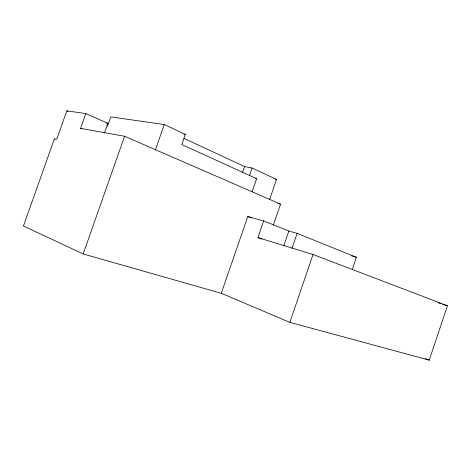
<?xml version="1.0" encoding="UTF-8"?>
<svg xmlns="http://www.w3.org/2000/svg" width="471" height="471" viewBox="0 0 471 471"><rect width="100%" height="100%" fill="white"/><g stroke="black" fill="none" stroke-linecap="round" stroke-linejoin="round"><path stroke-width="0.71" d="M23.721 225.597A25.646 1.448 18.1 0 0 25.587 226.993L83.173 253.946L221.282 293.292L289.859 322.352L429.234 360.156L447.45 305.773L313.038 254.505L257.92 237.596L263.66 220.923L288.835 231.043L297.13 233.375L356.4 257.278L352.255 269.489M289.859 322.352L313.038 254.505M273.333 225.185L280.569 204.161L124.591 136.272L80.594 128.377L85.834 113.57L107.847 123.296L104.444 132.928M283.772 245.797L288.835 231.043M292.008 248.329L297.13 233.375M249.406 175.765L252.097 168L276.53 179.427L269.683 199.292M252.126 191.774L256.648 178.68L181.812 144.556L185.344 134.453L164.273 124.538L110.756 116.896L107.476 126.181M221.282 293.292L247.781 216.53L263.66 220.923M242.418 172.733L244.567 166.54L252.097 168M155.424 149.79L164.273 124.538M83.173 253.946L124.591 136.272M23.55 225.739L54.359 138.969M85.834 113.57L66.817 110.844L56.756 139.18A25.54 1.613 20 0 0 54.401 139.21M183.943 134.235L185.344 134.453M106.399 123.066L107.847 123.296M275.099 179.133L276.53 179.427M255.253 178.385L256.648 178.68M277.837 203.501L280.569 204.161M351.543 255.865L356.4 257.278M438.413 302.888L440.497 303.554M442.581 304.219L447.45 305.773M257.92 237.596L262.035 239.144M425.142 358.531L429.234 360.156M247.781 216.53L251.173 217.885M80.594 128.377L81.936 128.942M66.817 110.844L68.16 111.433M183.937 138.35L244.567 166.54"/></g></svg>
